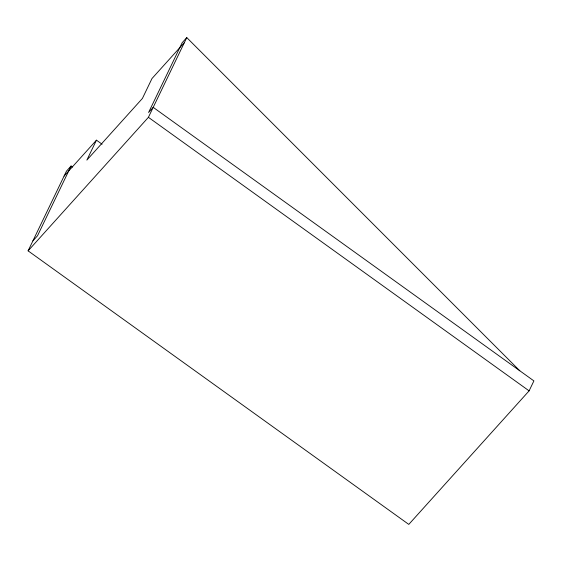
<?xml version="1.0" encoding="UTF-8"?>
<svg xmlns="http://www.w3.org/2000/svg" width="562" height="562" viewBox="0 0 562 562"><rect width="100%" height="100%" fill="white"/><g stroke="black" fill="none" stroke-linecap="round" stroke-linejoin="round"><path stroke-width="0.84" d="M519.801 370.765L186.774 37.598L182.151 42.733L148.579 112.484L153.208 107.349L533.9 380.903L529.102 390.864L408.792 524.402L28.1 250.849L66.464 171.136L71.093 166.001L72.259 167.167M71.093 166.001L37.521 235.752L32.898 240.887M102.101 144.216L96.46 140.163L86.864 160.093L142.397 98.462L151.986 78.532L184.378 42.586M28.1 250.849L148.41 117.317L186.774 37.598M64.068 176.117L96.46 140.163M148.41 117.317L529.102 390.864"/></g></svg>
